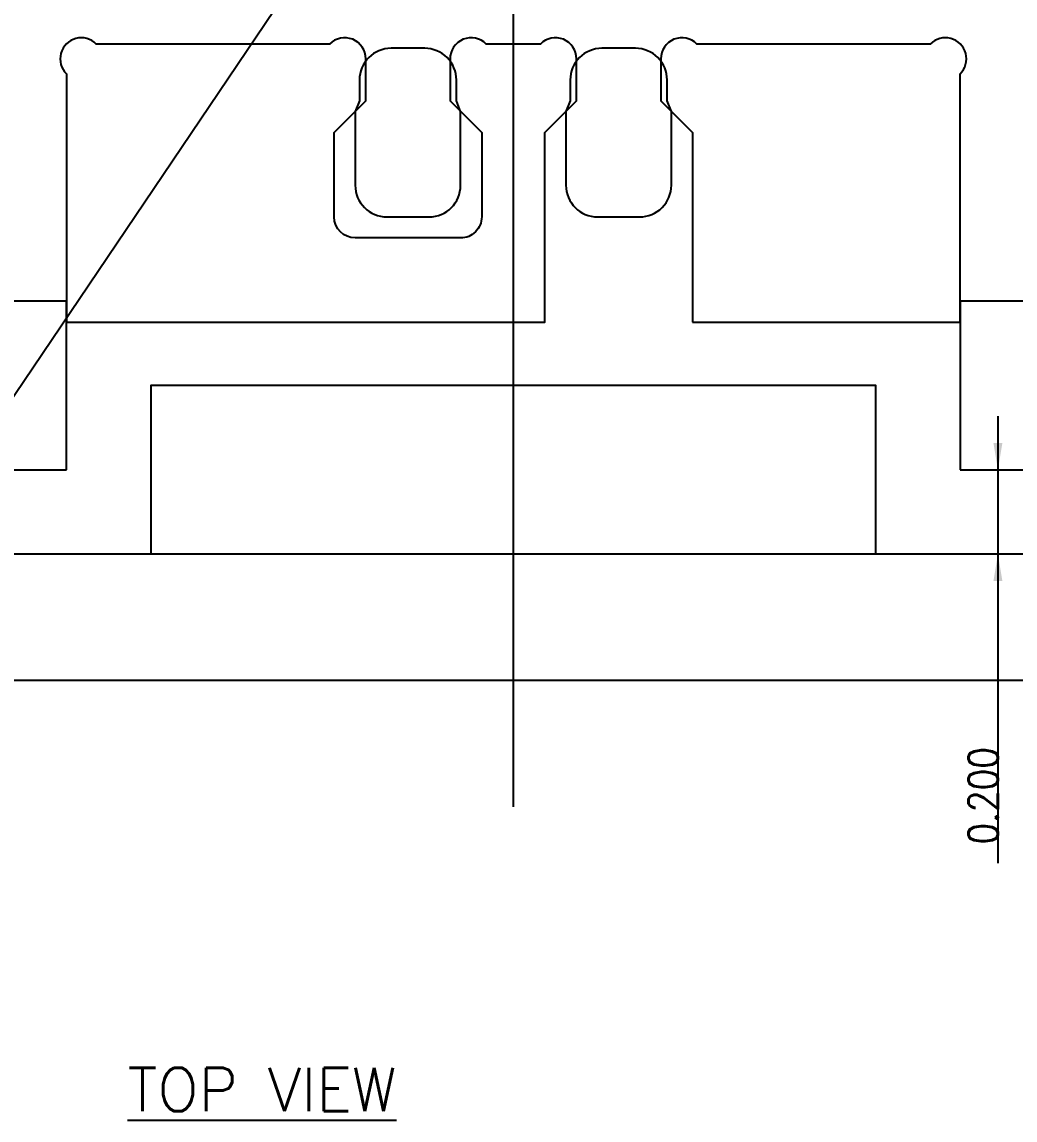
# Model space of a CAD drawing. Header units: millimetres. Extents: x 480.3 to 494.7, y 199.4 to 208.6.
# Drawn here: x 483.893 to 486.249, y 199.527 to 202.133 of the extents above; entities that cross this region are included whole.
import ezdxf

# ---------------------------------------------------------------- set-up
doc = ezdxf.new("R2010")
doc.units = ezdxf.units.MM
doc.linetypes.add('PHANTOM', pattern=[15, 7.5, -1.5, 1.5, -1.5, 1.5, -1.5])
doc.layers.add('3', color=7, linetype='Continuous')
doc.layers.add('3D', color=4, linetype='Continuous')
doc.styles.add('SIMPLEX', font='SIMPLEX')
doc.styles.get("Standard").update_dxf_attribs({"font": 'ROMANS', "bigfont": 'EXTFONT2'})

msp = doc.modelspace()

# ---------------------------------------------------------------- linework, layer by layer
at = {"layer": '3', "linetype": 'Continuous'}
for points in [[(485.1340296515974, 201.6701148348222), (485.1340296515974, 201.8701130066725), (485.2090314797475, 201.9451148348229), (485.2090314797475, 202.0451148348231, 0.6718010948423605), (485.1233243376047, 202.0801148348231), (484.994743065146, 202.0801148348231, 0.6718010948423602), (484.9090359230032, 202.0451148348231), (484.9090359230032, 201.9451148348247), (484.9840359230036, 201.8701148348247), (484.9840359230043, 201.6701148348223, -0.4142135623741607), (484.9340359230042, 201.6201148348222), (484.684035923004, 201.6201148348222, -0.4142135623721627), (484.634035923004, 201.6701148348221), (484.6340359230035, 201.8701148348247), (484.709035923003, 201.9451148348247), (484.709035923003, 202.0451148348231, 0.6718010948423605), (484.6233287808603, 202.0801148348231), (484.0697386218904, 202.0801148348231, 1.010051008952121), (483.9990314797476, 202.0094076926803), (483.9990314797476, 201.4201148348229), (485.1340296515974, 201.4201148348229)], [(485.4840333078978, 201.4201148348229), (486.1190314797475, 201.4201148348229), (486.1190314797475, 202.0094076926803, 1.010051008952121), (486.048324337605, 202.0801148348231), (485.4947386218904, 202.0801148348231, 0.6718010948424858), (485.4090314797477, 202.0451148348231), (485.4090314797477, 201.9451148348229), (485.4840333078978, 201.8701130066731), (485.4840333078977, 201.6701148348222)]]:
    msp.add_lwpolyline(points, format="xyb", close=True, dxfattribs=at)
at = {"layer": '3D'}
msp.add_line((485.0590314797476, 206.8601148348229), (485.0590314797476, 200.2701148348228), dxfattribs=at)
at = {"layer": '3D', "color": 7, "linetype": 'Continuous'}
for p, q in [((484.9291470861238, 202.8078676675922), (482.933002785217, 199.8507958030566)), ((486.2087769650923, 201.1971148348229), (486.2087769650923, 200.7431148348227)), ((486.2087769650923, 200.8701148348227), (486.2087769650923, 200.1370755954826))]:
    msp.add_line(p, q, dxfattribs=at)
at = {"layer": '3D', "linetype": 'Continuous'}
msp.add_lwpolyline([(487.3590314797475, 206.8601148348223), (487.3590314797475, 206.770114834823), (487.3590314797475, 204.470114834823), (487.3590314797475, 202.170114834823), (487.3590314797475, 201.2701148348228), (486.4990314797474, 201.2701148348228), (486.4990314797474, 200.8701148348227), (486.2090314797476, 200.8701148348227), (485.9190314797475, 200.8701148348227), (485.9190314797475, 201.2701148348228), (484.1990314797476, 201.2701148348228), (484.1990314797476, 200.8701148348229), (483.9090314797475, 200.8701148348229), (483.6190314797476, 200.8701148348227), (483.6190314797476, 201.2701148348228), (481.8990314797475, 201.2701148348228), (481.8990314797475, 200.8701148348229), (481.6090314797476, 200.8701148348229), (481.5190314797475, 200.8701148348229)], dxfattribs=at)
at = {"layer": '3D', "color": 3, "linetype": 'PHANTOM'}
for points in [[(487.459031479746, 206.8601148348223), (487.459031479746, 204.3087276223484, 0.2559241411156122), (488.5205699412848, 202.3706324188686, -0.9166594900698282), (487.6436468643617, 200.6931917578997, 0.0990195135927464), (486.7590314797465, 200.8701148348227), (481.5190314797475, 200.8701148348227)], [(487.7590314797463, 206.8601148348224), (487.7590314797463, 204.3087276223484, 0.2559241411156122), (488.6821084028233, 202.6234274454093, -0.9166594900698484), (487.5282622489769, 200.4162686809766, 0.0990195135928089), (486.759031479746, 200.5701148348228), (481.5190314797475, 200.5701148348228)]]:
    msp.add_lwpolyline(points, format="xyb", dxfattribs=at)
at = {"layer": '3D', "linetype": 'Continuous'}
for points in [[(484.9340359230025, 201.745114834823), (484.9340359230032, 201.920114834825), (484.9240359230029, 201.9451148348247), (484.9240359230034, 201.9951148348223, 0.414213562375759), (484.8490359230035, 202.070114834823), (484.7690359230039, 202.070114834823, 0.414213562375759), (484.6940359230038, 201.9951148348223), (484.6940359230043, 201.9451148348248), (484.684035923004, 201.9201148348255), (484.6840359230027, 201.7451148348238, 0.4142135623735383), (484.7590359230026, 201.670114834823), (484.8590359230025, 201.670114834823, 0.4142135623731554)], [(485.1840277984574, 201.745114834823, 0.4142135623730951), (485.2590277984574, 201.670114834823), (485.3590351610377, 201.670114834823, 0.4142135623730951), (485.4340351610378, 201.745114834823), (485.4340351610378, 201.9201056315964), (485.4240314797466, 201.945114834823), (485.4240314797475, 201.9951148348216, 0.4142135623783729), (485.3490314797476, 202.070114834823), (485.2690314797476, 202.070114834823, 0.414213562375709), (485.1940314797476, 201.9951148348223), (485.194031479748, 201.9451148348229), (485.1840277984574, 201.920105631597)]]:
    msp.add_lwpolyline(points, format="xyb", close=True, dxfattribs=at)
for points in [[(483.9990314797476, 201.070114834823), (483.9990314797476, 201.4701148348229), (483.9090314797475, 201.4701148348226), (483.8190314797476, 201.4701148348226), (483.8190314797476, 201.0701148348228), (483.9090314797475, 201.0701148348228)], [(486.1190314797475, 201.0701148348228), (486.2090314797476, 201.0701148348228), (486.2990314797476, 201.0701148348228), (486.2990314797476, 201.4701148348226), (486.2090314797476, 201.4701148348226), (486.1190314797475, 201.4701148348226)]]:
    msp.add_lwpolyline(points, close=True, dxfattribs=at)
at = {"layer": '3D', "color": 7}
for points in [[(486.2193602984257, 201.1336148348228), (486.198193631759, 201.1336148348228), (486.2087769650923, 201.0701148348228)], [(486.198193631759, 200.8066148348227), (486.2193602984257, 200.8066148348227), (486.2087769650923, 200.8701148348227)]]:
    msp.add_solid(points, dxfattribs=at)

# ---------------------------------------------------------------- texts
at = {"layer": '3', "color": 7, "insert": (484.4630183986907, 199.5997458286126, -0.0100834080378247), "char_height": 0.1034689885243016, "attachment_point": 5, "style": 'SIMPLEX'}
msp.add_mtext('\\A1;{\\LTOP VIEW}', dxfattribs=at)
at = {"layer": '3D', "color": 7, "insert": (486.2087769650923, 200.2965755983437), "char_height": 0.07, "attachment_point": 8, "rotation": 90}
msp.add_mtext('\\W0.857143;0.200', dxfattribs=at)

doc.saveas('drawing.dxf')
